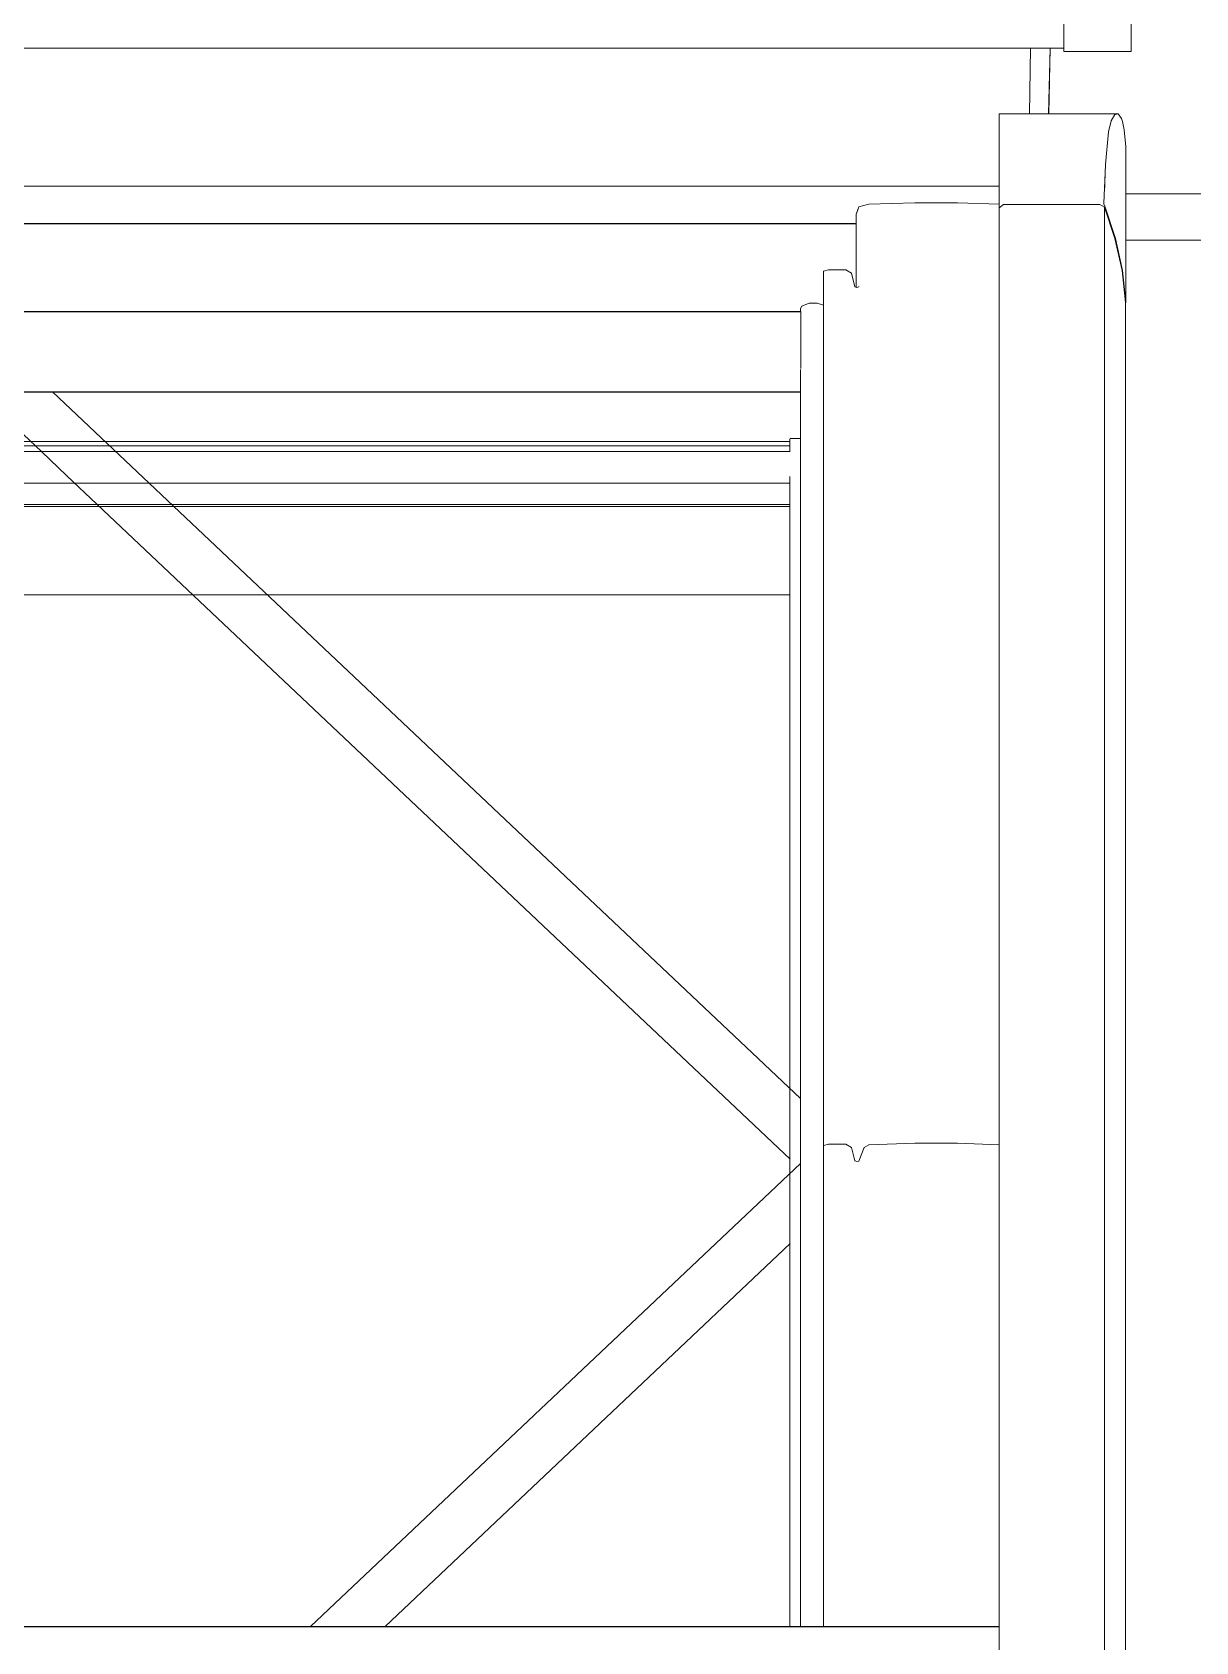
# Model space of a CAD drawing. Header units: metres. Extents: x -208 to 1512, y -277 to 123.
# Drawn here: x 16.65 to 17.094, y -3.568 to -2.953 of the extents above; entities that cross this region are included whole.
import ezdxf

# ---------------------------------------------------------------- set-up
doc = ezdxf.new("R2010")
doc.units = ezdxf.units.M
doc.header["$MEASUREMENT"] = 0
doc.linetypes.add('Wipeout_Contour', pattern=[1, 0, -1])
doc.layers.add('325 Dachfenster', color=7, linetype='Continuous')

# ---------------------------------------------------------------- blocks, each defined once
blk = doc.blocks.new('VELUX SlopeRoofBundle[16]_4')
at = {"color": 254, "linetype": 'Wipeout_Contour', "lineweight": 0, "ltscale": 69.339962}
blk.add_wipeout([(17.06949, -2.95558), (17.08185, -2.95558), (17.08185, -2.93345), (17.06949, -2.93345)], dxfattribs=at).dxf.layer = '325 Dachfenster'
at = {"color": 254, "linetype": 'Wipeout_Contour', "lineweight": 0, "ltscale": 135.281455}
blk.add_wipeout([(16.25259, -2.95926), (16.25298, -2.98422), (16.26465, -2.98422), (16.26465, -3.01187), (17.01905, -3.01187), (17.01905, -2.98422), (17.03073, -2.98422), (17.03111, -2.95926)], dxfattribs=at).dxf.layer = '325 Dachfenster'
at = {"color": 254, "linetype": 'Wipeout_Contour', "lineweight": 0, "ltscale": 69.609297}
blk.add_wipeout([(17.03861, -2.98422), (17.03923, -2.98422), (17.03986, -2.95926), (17.03873, -2.95926)], dxfattribs=at).dxf.layer = '325 Dachfenster'
at = {"color": 254, "linetype": 'Wipeout_Contour', "lineweight": 0, "ltscale": 69.384485}
blk.add_wipeout([(17.06755, -3.01484), (17.06755, -3.01541), (17.08185, -3.01541), (17.08185, -3.01484)], dxfattribs=at).dxf.layer = '325 Dachfenster'
at = {"color": 254, "linetype": 'Wipeout_Contour', "lineweight": 0, "ltscale": 51.142357}
blk.add_wipeout([(16.96555, -3.01983), (16.96455, -3.02258), (16.96556, -3.01991)], dxfattribs=at).dxf.layer = '325 Dachfenster'
at = {"color": 254, "linetype": 'Wipeout_Contour', "lineweight": 0, "ltscale": 139.244458}
blk.add_wipeout([(16.94325, -3.56164), (16.94375, -3.56164), (16.94375, -3.05769), (16.94325, -3.05854), (16.94325, -3.05967), (16.94335, -3.05967), (16.94335, -3.08153), (16.94325, -3.0818)], dxfattribs=at).dxf.layer = '325 Dachfenster'
at = {"color": 254, "linetype": 'Wipeout_Contour', "lineweight": 0, "ltscale": 69.423188}
blk.add_wipeout([(17.08185, -3.06787), (17.06735, -3.06787), (17.06735, -3.07367), (17.08185, -3.07367)], dxfattribs=at).dxf.layer = '325 Dachfenster'
at = {"color": 254, "linetype": 'Wipeout_Contour', "lineweight": 0, "ltscale": 69.250104}
blk.add_wipeout([(16.95205, -3.37801), (16.95205, -3.56164), (16.95395, -3.56164), (16.95395, -3.37752)], dxfattribs=at).dxf.layer = '325 Dachfenster'
at = {"color": 254, "linetype": 'Wipeout_Contour', "lineweight": 0, "ltscale": 69.197811}
blk.add_wipeout([(17.03855, -2.95926), (17.038, -2.98422), (17.03811, -2.98422), (17.03865, -2.95926)], dxfattribs=at).dxf.layer = '325 Dachfenster'
at = {"color": 254, "linetype": 'Wipeout_Contour', "lineweight": 0, "ltscale": 122.915914}
blk.add_wipeout([(17.06755, -3.05626), (17.06735, -3.05641), (17.06735, -3.06787), (17.08185, -3.06787), (17.08185, -3.03252), (17.06755, -3.03252), (17.06755, -3.04873)], dxfattribs=at).dxf.layer = '325 Dachfenster'
at = {"color": 254, "linetype": 'Wipeout_Contour', "lineweight": 0, "ltscale": 69.103099}
blk.add_wipeout([(16.94375, -3.05769), (16.94375, -3.56164), (16.94655, -3.56164), (16.94655, -3.05656)], dxfattribs=at).dxf.layer = '325 Dachfenster'
at = {"color": 254, "linetype": 'Wipeout_Contour', "lineweight": 0, "ltscale": 69.431768}
blk.add_wipeout([(17.08185, -3.07367), (17.06735, -3.07367), (17.06735, -3.0917), (17.08185, -3.0917)], dxfattribs=at).dxf.layer = '325 Dachfenster'
at = {"color": 254, "linetype": 'Wipeout_Contour', "lineweight": 0, "ltscale": 69.266259}
blk.add_wipeout([(16.95395, -3.56164), (16.96055, -3.56164), (16.96055, -3.37752), (16.95395, -3.37752)], dxfattribs=at).dxf.layer = '325 Dachfenster'
at = {"color": 254, "linetype": 'Wipeout_Contour', "lineweight": 0, "ltscale": 68.539682}
blk.add_wipeout([(17.03811, -2.98422), (17.03861, -2.98422), (17.03873, -2.95926), (17.03865, -2.95926)], dxfattribs=at).dxf.layer = '325 Dachfenster'
at = {"color": 254, "linetype": 'Wipeout_Contour', "lineweight": 0, "ltscale": 103.308752}
blk.add_wipeout([(17.08185, -3.06787), (17.09635, -3.06787), (17.09635, -3.05641), (17.09615, -3.05626), (17.09615, -3.03252), (17.08185, -3.03252)], dxfattribs=at).dxf.layer = '325 Dachfenster'
at = {"color": 254, "linetype": 'Wipeout_Contour', "lineweight": 0, "ltscale": 69.114135}
blk.add_wipeout([(16.94655, -3.56164), (16.94965, -3.56164), (16.94965, -3.05649), (16.94655, -3.05656)], dxfattribs=at).dxf.layer = '325 Dachfenster'
at = {"color": 254, "linetype": 'Wipeout_Contour', "lineweight": 0, "ltscale": 67.732283}
blk.add_wipeout([(16.34035, -3.07982), (16.94335, -3.07982), (16.94335, -3.0748), (16.34035, -3.0748)], dxfattribs=at).dxf.layer = '325 Dachfenster'
at = {"color": 254, "linetype": 'Wipeout_Contour', "lineweight": 0, "ltscale": 67.741855}
blk.add_wipeout([(16.34045, -3.09043), (16.34045, -3.0905), (16.94325, -3.0905), (16.94325, -3.09043)], dxfattribs=at).dxf.layer = '325 Dachfenster'
at = {"color": 254, "linetype": 'Wipeout_Contour', "lineweight": 0, "ltscale": 177.319933}
blk.add_wipeout([(17.06735, -3.0917), (17.06735, -3.62657), (17.06755, -3.62845), (17.06755, -3.62846), (17.06815, -3.63161), (17.06945, -3.64552), (17.06945, -3.66149), (17.06948, -3.70979), (17.08185, -3.70979), (17.08185, -3.0917)], dxfattribs=at).dxf.layer = '325 Dachfenster'
at = {"color": 254, "linetype": 'Wipeout_Contour', "lineweight": 0, "ltscale": 69.284719}
blk.add_wipeout([(16.96055, -3.37752), (16.96055, -3.56164), (16.96265, -3.56164), (16.96265, -3.37879)], dxfattribs=at).dxf.layer = '325 Dachfenster'
at = {"color": 254, "linetype": 'Wipeout_Contour', "lineweight": 0, "ltscale": 69.217339}
blk.add_wipeout([(17.03111, -2.95926), (17.03073, -2.98422), (17.038, -2.98422), (17.03855, -2.95926)], dxfattribs=at).dxf.layer = '325 Dachfenster'
at = {"color": 254, "linetype": 'Wipeout_Contour', "lineweight": 0, "ltscale": 87.490059}
blk.add_wipeout([(17.06605, -3.04401), (17.06605, -3.6153), (17.06625, -3.6162), (17.06735, -3.62657), (17.06735, -3.05626)], dxfattribs=at).dxf.layer = '325 Dachfenster'
at = {"color": 254, "linetype": 'Wipeout_Contour', "lineweight": 0, "ltscale": 69.125299}
blk.add_wipeout([(16.94965, -3.56164), (16.95205, -3.56164), (16.95205, -3.05731), (16.94965, -3.05649)], dxfattribs=at).dxf.layer = '325 Dachfenster'
at = {"color": 254, "linetype": 'Wipeout_Contour', "lineweight": 0, "ltscale": 69.480249}
blk.add_wipeout([(17.08185, -3.06787), (17.08185, -3.07367), (17.09635, -3.07367), (17.09635, -3.06787)], dxfattribs=at).dxf.layer = '325 Dachfenster'
at = {"color": 254, "linetype": 'Wipeout_Contour', "lineweight": 0, "ltscale": 135.448166}
blk.add_wipeout([(16.94335, -3.08067), (16.34035, -3.08067), (16.34035, -3.08153), (16.34045, -3.0818), (16.34045, -3.08258), (16.94325, -3.08258), (16.94325, -3.0818), (16.94335, -3.08153)], dxfattribs=at).dxf.layer = '325 Dachfenster'
at = {"color": 254, "linetype": 'Wipeout_Contour', "lineweight": 0, "ltscale": 69.296784}
blk.add_wipeout([(16.96395, -3.38395), (16.96395, -3.56164), (16.96475, -3.56164), (16.96475, -3.38423)], dxfattribs=at).dxf.layer = '325 Dachfenster'
at = {"color": 254, "linetype": 'Wipeout_Contour', "lineweight": 0, "ltscale": 258.870988}
blk.add_wipeout([(17.03923, -2.98422), (17.06455, -2.98422), (17.06586, -2.98607), (17.06625, -2.98718), (17.06679, -2.99035), (17.06755, -2.99685), (17.06755, -3.01484), (17.08185, -3.01484), (17.08185, -2.95558), (17.06949, -2.95558), (17.06949, -2.95834), (17.06949, -2.96046), (17.04385, -2.96046), (17.04385, -2.95926), (17.03986, -2.95926)], dxfattribs=at).dxf.layer = '325 Dachfenster'
at = {"color": 254, "linetype": 'Wipeout_Contour', "lineweight": 0, "ltscale": 87.544796}
blk.add_wipeout([(17.06605, -3.04401), (17.06335, -3.03184), (17.06335, -3.60344), (17.06355, -3.60403), (17.06605, -3.6153)], dxfattribs=at).dxf.layer = '325 Dachfenster'
at = {"color": 254, "linetype": 'Wipeout_Contour', "lineweight": 0, "ltscale": 69.488822}
blk.add_wipeout([(17.09635, -3.07367), (17.08185, -3.07367), (17.08185, -3.0917), (17.09635, -3.0917)], dxfattribs=at).dxf.layer = '325 Dachfenster'
at = {"color": 254, "linetype": 'Wipeout_Contour', "lineweight": 0, "ltscale": 67.736469}
blk.add_wipeout([(16.34045, -3.08258), (16.34045, -3.08364), (16.94325, -3.08364), (16.94325, -3.08258)], dxfattribs=at).dxf.layer = '325 Dachfenster'
at = {"color": 254, "linetype": 'Wipeout_Contour', "lineweight": 0, "ltscale": 69.299847}
blk.add_wipeout([(16.96475, -3.38423), (16.96475, -3.56164), (16.96555, -3.56164), (16.96555, -3.38402)], dxfattribs=at).dxf.layer = '325 Dachfenster'
at = {"color": 254, "linetype": 'Wipeout_Contour', "lineweight": 0, "ltscale": 69.273805}
blk.add_wipeout([(17.04385, -2.95311), (17.04385, -2.96046), (17.06949, -2.96046), (17.06948, -2.95311)], dxfattribs=at).dxf.layer = '325 Dachfenster'
at = {"color": 254, "linetype": 'Wipeout_Contour', "lineweight": 0, "ltscale": 69.440791}
blk.add_wipeout([(17.09615, -3.01484), (17.08185, -3.01484), (17.08185, -3.01541), (17.09615, -3.01541)], dxfattribs=at).dxf.layer = '325 Dachfenster'
at = {"color": 254, "linetype": 'Wipeout_Contour', "lineweight": 0, "ltscale": 67.734379}
blk.add_wipeout([(16.34035, -3.07982), (16.34035, -3.08067), (16.94335, -3.08067), (16.94335, -3.07982)], dxfattribs=at).dxf.layer = '325 Dachfenster'
at = {"color": 254, "linetype": 'Wipeout_Contour', "lineweight": 0, "ltscale": 172.700447}
blk.add_wipeout([(17.08185, -3.0917), (17.08185, -3.70979), (17.09423, -3.70979), (17.09425, -3.66149), (17.09425, -3.64552), (17.09555, -3.63161), (17.09615, -3.62846), (17.09615, -3.62845), (17.09635, -3.62657), (17.09635, -3.0917)], dxfattribs=at).dxf.layer = '325 Dachfenster'
at = {"color": 254, "linetype": 'Wipeout_Contour', "lineweight": 0, "ltscale": 69.308878}
blk.add_wipeout([(16.96555, -3.38402), (16.96555, -3.56164), (16.96755, -3.56164), (16.96755, -3.37886)], dxfattribs=at).dxf.layer = '325 Dachfenster'
at = {"color": 254, "linetype": 'Wipeout_Contour', "lineweight": 0, "ltscale": 69.268294}
blk.add_wipeout([(17.04385, -2.94434), (17.04385, -2.95311), (17.06948, -2.95311), (17.06947, -2.94434)], dxfattribs=at).dxf.layer = '325 Dachfenster'
at = {"color": 254, "linetype": 'Wipeout_Contour', "lineweight": 0, "ltscale": 260.794216}
blk.add_wipeout([(17.08185, -3.01484), (17.09615, -3.01484), (17.09615, -2.99685), (17.09692, -2.99035), (17.09745, -2.98718), (17.09785, -2.98607), (17.09916, -2.98422), (17.12448, -2.98422), (17.12385, -2.95926), (17.11985, -2.95926), (17.11985, -2.96046), (17.09422, -2.96046), (17.09422, -2.95834), (17.09422, -2.95558), (17.08185, -2.95558)], dxfattribs=at).dxf.layer = '325 Dachfenster'
at = {"color": 254, "linetype": 'Wipeout_Contour', "lineweight": 0, "ltscale": 67.737085}
blk.add_wipeout([(16.34045, -3.08428), (16.94325, -3.08428), (16.94325, -3.08364), (16.34045, -3.08364)], dxfattribs=at).dxf.layer = '325 Dachfenster'
at = {"color": 254, "linetype": 'Wipeout_Contour', "lineweight": 0, "ltscale": 69.296404}
blk.add_wipeout([(16.96265, -3.37879), (16.96265, -3.56164), (16.96395, -3.56164), (16.96395, -3.38395)], dxfattribs=at).dxf.layer = '325 Dachfenster'
at = {"color": 254, "linetype": 'Wipeout_Contour', "lineweight": 0, "ltscale": 69.31135}
blk.add_wipeout([(16.96755, -3.37886), (16.96755, -3.56164), (16.96935, -3.56164), (16.96935, -3.3778)], dxfattribs=at).dxf.layer = '325 Dachfenster'
at = {"color": 254, "linetype": 'Wipeout_Contour', "lineweight": 0, "ltscale": 138.767193}
blk.add_wipeout([(17.06945, -2.81162), (17.06945, -2.93084), (17.06947, -2.94434), (17.06948, -2.95311), (17.06949, -2.96046), (17.06949, -2.95834), (17.06949, -2.86684), (17.06945, -2.79316)], dxfattribs=at).dxf.layer = '325 Dachfenster'
at = {"color": 254, "linetype": 'Wipeout_Contour', "lineweight": 0, "ltscale": 69.388688}
blk.add_wipeout([(17.08185, -2.93345), (17.08185, -2.95558), (17.09422, -2.95558), (17.09422, -2.93345)], dxfattribs=at).dxf.layer = '325 Dachfenster'
at = {"color": 254, "linetype": 'Wipeout_Contour', "lineweight": 0, "ltscale": 67.647516}
blk.add_wipeout([(16.23985, -2.95926), (17.04385, -2.95926), (17.04385, -2.95177), (16.23985, -2.95177)], dxfattribs=at).dxf.layer = '325 Dachfenster'
at = {"color": 254, "linetype": 'Wipeout_Contour', "lineweight": 0, "ltscale": 69.069817}
blk.add_wipeout([(16.95395, -3.04383), (16.95395, -3.37752), (16.96055, -3.37752), (16.96055, -3.04383)], dxfattribs=at).dxf.layer = '325 Dachfenster'
at = {"color": 254, "linetype": 'Wipeout_Contour', "lineweight": 0, "ltscale": 102.676389}
blk.add_wipeout([(16.96475, -3.05055), (16.96475, -3.38423), (16.96555, -3.38402), (16.96555, -3.0503), (16.96545, -3.05033), (16.96545, -3.05036)], dxfattribs=at).dxf.layer = '325 Dachfenster'
at = {"color": 254, "linetype": 'Wipeout_Contour', "lineweight": 0, "ltscale": 67.739877}
blk.add_wipeout([(16.34045, -3.09043), (16.94325, -3.09043), (16.94325, -3.08499), (16.34045, -3.08499)], dxfattribs=at).dxf.layer = '325 Dachfenster'
at = {"color": 254, "linetype": 'Wipeout_Contour', "lineweight": 0, "ltscale": 69.348763}
blk.add_wipeout([(16.96935, -3.3778), (16.96935, -3.56164), (16.98695, -3.56164), (16.98695, -3.37723)], dxfattribs=at).dxf.layer = '325 Dachfenster'
at = {"layer": '325 Dachfenster', "linetype": 'Continuous', "lineweight": 0, "flags": 128}
for points in [[(17.04385, -2.96046), (17.04385, -2.95311), (17.04385, -2.94434), (17.04385, -2.93402), (17.04385, -2.92221), (17.04385, -2.90906), (17.04385, -2.89492), (17.04385, -2.88834), (17.04385, -2.88148), (17.04385, -2.8749), (17.04385, -2.84478), (17.04385, -2.81692), (17.04385, -2.79154), (17.04385, -2.76905), (17.04385, -2.74968), (17.04385, -2.73369)], [(17.06949, -2.96046), (17.06948, -2.95311), (17.06947, -2.94434), (17.06946, -2.93402), (17.06945, -2.93084), (17.0685, -2.92221), (17.06815, -2.91864), (17.06624, -2.90906), (17.06555, -2.90528), (17.06257, -2.89492), (17.06145, -2.89025), (17.06069, -2.88834), (17.05861, -2.88148), (17.05729, -2.8749), (17.05355, -2.84478), (17.05147, -2.81692), (17.05104, -2.79154), (17.05232, -2.76905), (17.05521, -2.74968), (17.05971, -2.73369)], [(17.06949, -2.86684), (17.06949, -2.95834)], [(16.23985, -2.95926), (17.04385, -2.95926)], [(17.06949, -2.96046), (17.04385, -2.96046)], [(17.06949, -2.95834), (17.06949, -2.96046)]]:
    blk.add_lwpolyline(points, dxfattribs=at)
at = {"color": 254, "linetype": 'Wipeout_Contour', "lineweight": 0, "ltscale": 69.053156}
blk.add_wipeout([(16.95395, -3.04383), (16.95205, -3.04433), (16.95205, -3.37801), (16.95395, -3.37752)], dxfattribs=at).dxf.layer = '325 Dachfenster'
at = {"color": 254, "linetype": 'Wipeout_Contour', "lineweight": 0, "ltscale": 69.102503}
blk.add_wipeout([(16.96475, -3.05055), (16.96395, -3.05027), (16.96395, -3.38395), (16.96475, -3.38423)], dxfattribs=at).dxf.layer = '325 Dachfenster'
at = {"color": 254, "linetype": 'Wipeout_Contour', "lineweight": 0, "ltscale": 67.737578}
blk.add_wipeout([(16.34045, -3.08499), (16.94325, -3.08499), (16.94325, -3.08428), (16.34045, -3.08428)], dxfattribs=at).dxf.layer = '325 Dachfenster'
at = {"color": 254, "linetype": 'Wipeout_Contour', "lineweight": 0, "ltscale": 50.876565}
blk.add_wipeout([(16.94325, -3.0905), (16.65773, -3.0905), (16.94325, -3.36016)], dxfattribs=at).dxf.layer = '325 Dachfenster'
at = {"color": 254, "linetype": 'Wipeout_Contour', "lineweight": 0, "ltscale": 69.414326}
blk.add_wipeout([(16.98695, -3.37723), (16.98695, -3.56164), (17.00315, -3.56164), (17.00315, -3.37723)], dxfattribs=at).dxf.layer = '325 Dachfenster'
at = {"color": 254, "linetype": 'Wipeout_Contour', "lineweight": 0, "ltscale": 69.095716}
blk.add_wipeout([(16.96265, -3.0451), (16.96265, -3.37879), (16.96395, -3.38395), (16.96395, -3.05027)], dxfattribs=at).dxf.layer = '325 Dachfenster'
at = {"color": 254, "linetype": 'Wipeout_Contour', "lineweight": 0, "ltscale": 237.221964}
blk.add_wipeout([(16.95205, -3.05274), (16.33165, -3.05274), (16.33165, -3.05731), (16.33405, -3.05649), (16.33715, -3.05656), (16.33995, -3.05769), (16.34045, -3.05854), (16.34045, -3.05967), (16.94325, -3.05967), (16.94325, -3.05854), (16.94375, -3.05769), (16.94655, -3.05656), (16.94965, -3.05649), (16.95205, -3.05731)], dxfattribs=at).dxf.layer = '325 Dachfenster'
at = {"color": 254, "linetype": 'Wipeout_Contour', "lineweight": 0, "ltscale": 86.407741}
blk.add_wipeout([(17.00315, -3.37723), (17.00315, -3.56164), (17.01905, -3.56164), (17.01905, -3.50489), (17.01905, -3.37775)], dxfattribs=at).dxf.layer = '325 Dachfenster'
at = {"layer": '325 Dachfenster', "linetype": 'Continuous', "lineweight": 0, "flags": 128}
for points in [[(16.94655, -3.05656), (16.94965, -3.05649)], [(16.94965, -3.05649), (16.95205, -3.05731)]]:
    blk.add_lwpolyline(points, dxfattribs=at)
at = {"color": 254, "linetype": 'Wipeout_Contour', "lineweight": 0, "ltscale": 69.39587}
blk.add_wipeout([(17.01905, -3.02019), (17.01905, -3.59082), (17.02075, -3.59082), (17.02075, -3.01893)], dxfattribs=at).dxf.layer = '325 Dachfenster'
at = {"color": 254, "linetype": 'Wipeout_Contour', "lineweight": 0, "ltscale": 69.087155}
blk.add_wipeout([(16.96265, -3.0451), (16.96055, -3.04383), (16.96055, -3.37752), (16.96265, -3.37879)], dxfattribs=at).dxf.layer = '325 Dachfenster'
at = {"color": 254, "linetype": 'Wipeout_Contour', "lineweight": 0, "ltscale": 67.72352}
blk.add_wipeout([(16.34035, -3.05988), (16.34035, -3.07049), (16.94335, -3.07049), (16.94335, -3.05988)], dxfattribs=at).dxf.layer = '325 Dachfenster'
at = {"layer": '325 Dachfenster', "linetype": 'Continuous', "lineweight": 0, "flags": 128}
blk.add_lwpolyline([(16.95205, -3.37801), (16.95395, -3.37752), (16.96055, -3.37752)], dxfattribs=at)
at = {"color": 254, "linetype": 'Wipeout_Contour', "lineweight": 0, "ltscale": 69.471228}
blk.add_wipeout([(17.02075, -3.01893), (17.02075, -3.59082), (17.05755, -3.59082), (17.05755, -3.01893)], dxfattribs=at).dxf.layer = '325 Dachfenster'
at = {"color": 254, "linetype": 'Wipeout_Contour', "lineweight": 0, "ltscale": 69.108208}
blk.add_wipeout([(16.96555, -3.0503), (16.96555, -3.38402), (16.96755, -3.37886), (16.96755, -3.04514)], dxfattribs=at).dxf.layer = '325 Dachfenster'
at = {"color": 254, "linetype": 'Wipeout_Contour', "lineweight": 0, "ltscale": 67.719481}
blk.add_wipeout([(16.34035, -3.05988), (16.94335, -3.05988), (16.94335, -3.05967), (16.34035, -3.05967)], dxfattribs=at).dxf.layer = '325 Dachfenster'
at = {"color": 254, "linetype": 'Wipeout_Contour', "lineweight": 0, "ltscale": 67.728875}
blk.add_wipeout([(16.34035, -3.07049), (16.34035, -3.0748), (16.94335, -3.0748), (16.94335, -3.07049)], dxfattribs=at).dxf.layer = '325 Dachfenster'
at = {"layer": '325 Dachfenster', "linetype": 'Continuous', "lineweight": 0, "flags": 128}
for points in [[(16.34035, -3.05967), (16.94335, -3.05967)], [(16.94325, -3.05854), (16.94375, -3.05769)], [(16.94325, -3.05854), (16.94325, -3.05967)], [(16.94335, -3.05988), (16.94335, -3.05967)], [(16.94375, -3.05769), (16.94655, -3.05656)], [(16.94335, -3.08153), (16.94335, -3.08067), (16.94335, -3.07982), (16.94335, -3.0748), (16.94335, -3.07049), (16.94335, -3.05988)], [(16.96055, -3.37752), (16.96265, -3.37879)], [(16.96265, -3.37879), (16.96395, -3.38395)], [(16.96395, -3.38395), (16.96475, -3.38423)], [(16.96475, -3.38423), (16.96555, -3.38402)]]:
    blk.add_lwpolyline(points, dxfattribs=at)
at = {"color": 254, "linetype": 'Wipeout_Contour', "lineweight": 0, "ltscale": 103.975551}
blk.add_wipeout([(17.05755, -3.01893), (17.05755, -3.59082), (17.05902, -3.59082), (17.0591, -3.5909), (17.05935, -3.59156), (17.05935, -3.01989)], dxfattribs=at).dxf.layer = '325 Dachfenster'
at = {"color": 254, "linetype": 'Wipeout_Contour', "lineweight": 0, "ltscale": 69.11414}
blk.add_wipeout([(16.96935, -3.04408), (16.96755, -3.04514), (16.96755, -3.37886), (16.96935, -3.3778)], dxfattribs=at).dxf.layer = '325 Dachfenster'
at = {"color": 254, "linetype": 'Wipeout_Contour', "lineweight": 0, "ltscale": 68.116663}
blk.add_wipeout([(16.26465, -3.56177), (16.26465, -3.56751), (17.01905, -3.56751), (17.01905, -3.56177)], dxfattribs=at).dxf.layer = '325 Dachfenster'
at = {"color": 254, "linetype": 'Wipeout_Contour', "lineweight": 0, "ltscale": 120.683318}
blk.add_wipeout([(16.96555, -3.05023), (16.96455, -3.02258), (16.96455, -3.05048), (16.96475, -3.05055), (16.96545, -3.05036), (16.96545, -3.05033), (16.96553, -3.05031)], dxfattribs=at).dxf.layer = '325 Dachfenster'
at = {"color": 254, "linetype": 'Wipeout_Contour', "lineweight": 0, "ltscale": 87.539263}
blk.add_wipeout([(17.05935, -3.01989), (17.05935, -3.59156), (17.05955, -3.59208), (17.06335, -3.60344), (17.06335, -3.03184)], dxfattribs=at).dxf.layer = '325 Dachfenster'
at = {"color": 254, "linetype": 'Wipeout_Contour', "lineweight": 0, "ltscale": 69.151903}
blk.add_wipeout([(16.98695, -3.04351), (16.96935, -3.04408), (16.96935, -3.3778), (16.98695, -3.37723)], dxfattribs=at).dxf.layer = '325 Dachfenster'
at = {"color": 254, "linetype": 'Wipeout_Contour', "lineweight": 0, "ltscale": 68.114131}
blk.add_wipeout([(16.26465, -3.56164), (16.26465, -3.56177), (17.01905, -3.56177), (17.01905, -3.56164)], dxfattribs=at).dxf.layer = '325 Dachfenster'
at = {"layer": '325 Dachfenster', "linetype": 'Continuous', "lineweight": 0, "flags": 128}
for points in [[(16.96555, -3.38402), (16.96755, -3.37886)], [(16.96755, -3.37886), (16.96935, -3.3778)]]:
    blk.add_lwpolyline(points, dxfattribs=at)
at = {"color": 254, "linetype": 'Wipeout_Contour', "lineweight": 0, "ltscale": 69.27811}
blk.add_wipeout([(16.96556, -3.01991), (16.96455, -3.02258), (16.96555, -3.05023), (16.96755, -3.04514)], dxfattribs=at).dxf.layer = '325 Dachfenster'
at = {"color": 254, "linetype": 'Wipeout_Contour', "lineweight": 0, "ltscale": 69.218177}
blk.add_wipeout([(16.98695, -3.04351), (16.98695, -3.37723), (17.00315, -3.37723), (17.00315, -3.04351)], dxfattribs=at).dxf.layer = '325 Dachfenster'
at = {"color": 254, "linetype": 'Wipeout_Contour', "lineweight": 0, "ltscale": 135.94122}
blk.add_wipeout([(16.34045, -3.36016), (16.34045, -3.3849), (16.52759, -3.56164), (16.75611, -3.56164), (16.94325, -3.3849), (16.94325, -3.36016), (16.65773, -3.0905), (16.62598, -3.0905)], dxfattribs=at).dxf.layer = '325 Dachfenster'
at = {"layer": '325 Dachfenster', "linetype": 'Continuous', "lineweight": 0, "flags": 128}
for points in [[(16.34045, -3.09043), (16.94325, -3.09043)], [(16.34045, -3.0905), (16.94325, -3.0905)], [(16.65773, -3.0905), (16.94325, -3.36016)], [(16.93935, -3.10825), (16.93915, -3.10846)], [(16.93915, -3.10846), (16.93915, -3.1132)], [(16.94325, -3.10825), (16.93935, -3.10825)], [(16.34442, -3.1132), (16.93929, -3.1132)], [(16.34455, -3.10931), (16.93915, -3.10931)], [(16.34455, -3.11101), (16.93915, -3.11101)], [(16.34455, -3.12522), (16.93915, -3.12522)], [(16.34455, -3.13335), (16.93915, -3.13335)], [(16.34455, -3.13413), (16.93915, -3.13413)], [(16.34455, -3.16786), (16.93915, -3.16786)]]:
    blk.add_lwpolyline(points, dxfattribs=at)
at = {"color": 254, "linetype": 'Wipeout_Contour', "lineweight": 0, "ltscale": 69.014464}
blk.add_wipeout([(16.98695, -3.0182), (16.96935, -3.01876), (16.96935, -3.04408), (16.98695, -3.04351)], dxfattribs=at).dxf.layer = '325 Dachfenster'
at = {"color": 254, "linetype": 'Wipeout_Contour', "lineweight": 0, "ltscale": 69.281344}
blk.add_wipeout([(17.00315, -3.04351), (17.00315, -3.37723), (17.01905, -3.37775), (17.01905, -3.04403)], dxfattribs=at).dxf.layer = '325 Dachfenster'
at = {"color": 254, "linetype": 'Wipeout_Contour', "lineweight": 0, "ltscale": 51.352329}
blk.add_wipeout([(16.94325, -3.3849), (16.75611, -3.56164), (16.94325, -3.56164)], dxfattribs=at).dxf.layer = '325 Dachfenster'
at = {"layer": '325 Dachfenster', "linetype": 'Continuous', "lineweight": 0, "flags": 128}
for points in [[(16.94325, -3.0818), (16.94325, -3.56164)], [(16.64185, -3.10238), (16.65331, -3.1132), (16.66304, -3.12239), (16.93929, -3.38328)], [(16.93915, -3.12267), (16.93915, -3.56164)], [(16.96935, -3.3778), (16.98695, -3.37723), (17.00315, -3.37723), (17.01905, -3.37775)], [(16.75611, -3.56164), (16.94325, -3.3849)], [(16.78456, -3.56164), (16.93929, -3.41552)], [(17.01905, -3.56164), (16.26465, -3.56164)]]:
    blk.add_lwpolyline(points, dxfattribs=at)
at = {"color": 254, "linetype": 'Wipeout_Contour', "lineweight": 0, "ltscale": 51.158285}
blk.add_wipeout([(16.96555, -3.01983), (16.96935, -3.04408), (16.96935, -3.01876)], dxfattribs=at).dxf.layer = '325 Dachfenster'
at = {"color": 254, "linetype": 'Wipeout_Contour', "lineweight": 0, "ltscale": 69.082196}
blk.add_wipeout([(17.00315, -3.0182), (16.98695, -3.0182), (16.98695, -3.04351), (17.00315, -3.04351)], dxfattribs=at).dxf.layer = '325 Dachfenster'
at = {"color": 254, "linetype": 'Wipeout_Contour', "lineweight": 0, "ltscale": 51.790761}
blk.add_wipeout([(16.96555, -3.01983), (16.96755, -3.04514), (16.96935, -3.04408)], dxfattribs=at).dxf.layer = '325 Dachfenster'
at = {"color": 254, "linetype": 'Wipeout_Contour', "lineweight": 0, "ltscale": 69.14465}
blk.add_wipeout([(17.00315, -3.04351), (17.01905, -3.04403), (17.01905, -3.01871), (17.00315, -3.0182)], dxfattribs=at).dxf.layer = '325 Dachfenster'
at = {"color": 254, "linetype": 'Wipeout_Contour', "lineweight": 0, "ltscale": 67.700193}
blk.add_wipeout([(16.31915, -3.02622), (16.31915, -3.03818), (16.96455, -3.03818), (16.96455, -3.02622)], dxfattribs=at).dxf.layer = '325 Dachfenster'
at = {"color": 254, "linetype": 'Wipeout_Contour', "lineweight": 0, "ltscale": 67.695748}
blk.add_wipeout([(16.31915, -3.02622), (16.96455, -3.02622), (16.96455, -3.02615), (16.31915, -3.02615)], dxfattribs=at).dxf.layer = '325 Dachfenster'
at = {"color": 254, "linetype": 'Wipeout_Contour', "lineweight": 0, "ltscale": 270.871271}
blk.add_wipeout([(16.31915, -3.03818), (16.31915, -3.05048), (16.31975, -3.05027), (16.32105, -3.04511), (16.32315, -3.04383), (16.32975, -3.04383), (16.33165, -3.04433), (16.33165, -3.05274), (16.95205, -3.05274), (16.95205, -3.04433), (16.95395, -3.04383), (16.96055, -3.04383), (16.96265, -3.0451), (16.96395, -3.05027), (16.96455, -3.05048), (16.96455, -3.03818)], dxfattribs=at).dxf.layer = '325 Dachfenster'
at = {"layer": '325 Dachfenster', "linetype": 'Continuous', "lineweight": 0, "flags": 128}
for points in [[(16.95205, -3.04433), (16.95395, -3.04383), (16.96055, -3.04383)], [(16.95205, -3.04433), (16.95205, -3.37801), (16.95205, -3.56164)]]:
    blk.add_lwpolyline(points, dxfattribs=at)
at = {"color": 254, "linetype": 'Wipeout_Contour', "lineweight": 0, "ltscale": 270.713847}
blk.add_wipeout([(17.01905, -3.01187), (16.26465, -3.01187), (16.26465, -3.01871), (16.28055, -3.0182), (16.29675, -3.0182), (16.31435, -3.01876), (16.31815, -3.01983), (16.31915, -3.02258), (16.31915, -3.02615), (16.96455, -3.02615), (16.96455, -3.02258), (16.96555, -3.01983), (16.96935, -3.01876), (16.98695, -3.0182), (17.00315, -3.0182), (17.01905, -3.01871)], dxfattribs=at).dxf.layer = '325 Dachfenster'
at = {"color": 254, "linetype": 'Wipeout_Contour', "lineweight": 0, "ltscale": 70.100309}
blk.add_wipeout([(16.96555, -3.05023), (16.96553, -3.05031), (16.96555, -3.0503), (16.96755, -3.04514)], dxfattribs=at).dxf.layer = '325 Dachfenster'
at = {"layer": '325 Dachfenster', "linetype": 'Continuous', "lineweight": 0, "flags": 128}
for points in [[(16.96455, -3.02258), (16.96555, -3.01983)], [(16.96455, -3.05048), (16.96455, -3.02258)], [(16.31915, -3.02615), (16.96455, -3.02615)], [(16.96055, -3.04383), (16.96265, -3.0451)], [(16.96265, -3.0451), (16.96395, -3.05027)], [(16.96395, -3.05027), (16.96475, -3.05055)], [(16.96475, -3.05055), (16.96545, -3.05036)], [(16.96545, -3.05036), (16.96545, -3.05033)], [(16.96553, -3.05031), (16.96555, -3.05023)]]:
    blk.add_lwpolyline(points, dxfattribs=at)
at = {"color": 254, "linetype": 'Wipeout_Contour', "lineweight": 0, "ltscale": 239.221144}
blk.add_wipeout([(17.01905, -3.02019), (17.02075, -3.01893), (17.05755, -3.01893), (17.05935, -3.01989), (17.06335, -3.03184), (17.06605, -3.04401), (17.06735, -3.05626), (17.06735, -3.05641), (17.06755, -3.05626), (17.06625, -3.04401), (17.06355, -3.03184), (17.05955, -3.01989), (17.05913, -3.01879), (17.01905, -3.01879)], dxfattribs=at).dxf.layer = '325 Dachfenster'
at = {"color": 254, "linetype": 'Wipeout_Contour', "lineweight": 0, "ltscale": 86.042721}
blk.add_wipeout([(17.01905, -3.00365), (17.01905, -3.01836), (17.05905, -3.01836), (17.05955, -3.00685), (17.05968, -3.00365)], dxfattribs=at).dxf.layer = '325 Dachfenster'
at = {"layer": '325 Dachfenster', "linetype": 'Continuous', "lineweight": 0, "flags": 128}
blk.add_lwpolyline([(16.26465, -3.01187), (17.01905, -3.01187)], dxfattribs=at)
at = {"color": 254, "linetype": 'Wipeout_Contour', "lineweight": 0, "ltscale": 69.262904}
blk.add_wipeout([(17.01905, -2.99113), (17.01905, -3.00365), (17.05968, -3.00365), (17.06089, -2.99113)], dxfattribs=at).dxf.layer = '325 Dachfenster'
at = {"color": 254, "linetype": 'Wipeout_Contour', "lineweight": 0, "ltscale": 69.248936}
blk.add_wipeout([(17.01905, -3.01836), (17.01905, -3.01879), (17.05913, -3.01879), (17.05905, -3.01836)], dxfattribs=at).dxf.layer = '325 Dachfenster'
at = {"layer": '325 Dachfenster', "linetype": 'Continuous', "lineweight": 0, "flags": 128}
for points in [[(16.96555, -3.01983), (16.96935, -3.01876), (16.98695, -3.0182), (17.00315, -3.0182), (17.01905, -3.01871)], [(17.01905, -3.01879), (17.01905, -3.01836)], [(17.01905, -3.02019), (17.01905, -3.01879)], [(17.02075, -3.01893), (17.01905, -3.02019)], [(17.01905, -3.02019), (17.01905, -3.59082)]]:
    blk.add_lwpolyline(points, dxfattribs=at)
at = {"color": 254, "linetype": 'Wipeout_Contour', "lineweight": 0, "ltscale": 69.290818}
blk.add_wipeout([(17.05913, -3.01879), (17.05955, -3.01989), (17.05955, -3.00685), (17.05905, -3.01836)], dxfattribs=at).dxf.layer = '325 Dachfenster'
at = {"color": 254, "linetype": 'Wipeout_Contour', "lineweight": 0, "ltscale": 138.54881}
blk.add_wipeout([(17.05955, -3.00685), (17.05955, -3.01989), (17.06355, -3.03184), (17.06355, -2.98451), (17.06326, -2.98457), (17.06185, -2.98692), (17.06089, -2.99113), (17.05968, -3.00365)], dxfattribs=at).dxf.layer = '325 Dachfenster'
at = {"layer": '325 Dachfenster', "linetype": 'Continuous', "lineweight": 0, "flags": 128}
for points in [[(17.05755, -3.01893), (17.02075, -3.01893)], [(17.05935, -3.01989), (17.05755, -3.01893)], [(17.05905, -3.01836), (17.05913, -3.01879)], [(17.05935, -3.01989), (17.05935, -3.59156)]]:
    blk.add_lwpolyline(points, dxfattribs=at)
at = {"color": 254, "linetype": 'Wipeout_Contour', "lineweight": 0, "ltscale": 86.175057}
blk.add_wipeout([(17.01905, -2.98457), (17.06326, -2.98457), (17.06355, -2.98451), (17.06455, -2.98422), (17.01905, -2.98422)], dxfattribs=at).dxf.layer = '325 Dachfenster'
at = {"color": 254, "linetype": 'Wipeout_Contour', "lineweight": 0, "ltscale": 69.262102}
blk.add_wipeout([(17.01905, -2.98692), (17.06185, -2.98692), (17.06326, -2.98457), (17.01905, -2.98457)], dxfattribs=at).dxf.layer = '325 Dachfenster'
at = {"color": 254, "linetype": 'Wipeout_Contour', "lineweight": 0, "ltscale": 69.2529}
blk.add_wipeout([(17.01905, -2.99113), (17.06089, -2.99113), (17.06185, -2.98692), (17.01905, -2.98692)], dxfattribs=at).dxf.layer = '325 Dachfenster'
at = {"layer": '325 Dachfenster', "linetype": 'Continuous', "lineweight": 0, "flags": 128}
for points in [[(17.03073, -2.98422), (17.03111, -2.95926)], [(17.03855, -2.95926), (17.038, -2.98422)], [(17.01905, -3.01836), (17.01905, -3.00365), (17.01905, -2.99113), (17.01905, -2.98692), (17.01905, -2.98457), (17.01905, -2.98422)]]:
    blk.add_lwpolyline(points, dxfattribs=at)
at = {"color": 254, "linetype": 'Wipeout_Contour', "lineweight": 0, "ltscale": 103.586705}
blk.add_wipeout([(17.06355, -2.98451), (17.06355, -3.03184), (17.06625, -3.04401), (17.06625, -2.98718), (17.06586, -2.98607), (17.06455, -2.98422)], dxfattribs=at).dxf.layer = '325 Dachfenster'
at = {"color": 254, "linetype": 'Wipeout_Contour', "lineweight": 0, "ltscale": 86.689701}
blk.add_wipeout([(17.06625, -3.04401), (17.06755, -3.05626), (17.06755, -2.99685), (17.06679, -2.99035), (17.06625, -2.98718)], dxfattribs=at).dxf.layer = '325 Dachfenster'
at = {"layer": '325 Dachfenster', "linetype": 'Continuous', "lineweight": 0, "flags": 128}
for points in [[(17.06455, -2.98422), (17.01905, -2.98422)], [(17.05905, -3.01836), (17.05955, -3.00685), (17.05968, -3.00365), (17.06089, -2.99113), (17.06185, -2.98692), (17.06326, -2.98457), (17.06355, -2.98451), (17.06455, -2.98422), (17.06586, -2.98607), (17.06625, -2.98718), (17.06679, -2.99035), (17.06755, -2.99685)], [(17.06755, -3.05626), (17.06755, -2.99685)], [(17.09615, -3.01484), (17.08185, -3.01484), (17.06755, -3.01484)], [(17.06755, -3.05626), (17.06625, -3.04401), (17.06355, -3.03184), (17.05955, -3.01989), (17.05913, -3.01879)], [(17.06735, -3.05626), (17.06605, -3.04401), (17.06335, -3.03184), (17.05935, -3.01989)], [(17.09615, -3.03252), (17.08185, -3.03252), (17.06755, -3.03252)], [(17.06735, -3.05626), (17.06735, -3.62657)], [(17.06735, -3.05641), (17.06755, -3.05626)]]:
    blk.add_lwpolyline(points, dxfattribs=at)
blk = doc.blocks.new('Dachfläche_32_4', base_point=(17.97185, -2.19932))
at = {"layer": '325 Dachfenster', "linetype": 'Continuous', "lineweight": 0}
blk.add_blockref('VELUX SlopeRoofBundle[16]_4', (0, 0), dxfattribs=at)

msp = doc.modelspace()

# ---------------------------------------------------------------- block references
at = {"layer": '325 Dachfenster', "color": 7, "linetype": 'Continuous', "lineweight": 13, "true_color": 0xf4f4f4}
msp.add_blockref('Dachfläche_32_4', (17.97185, -2.19932), dxfattribs=at)

doc.saveas('drawing.dxf')
